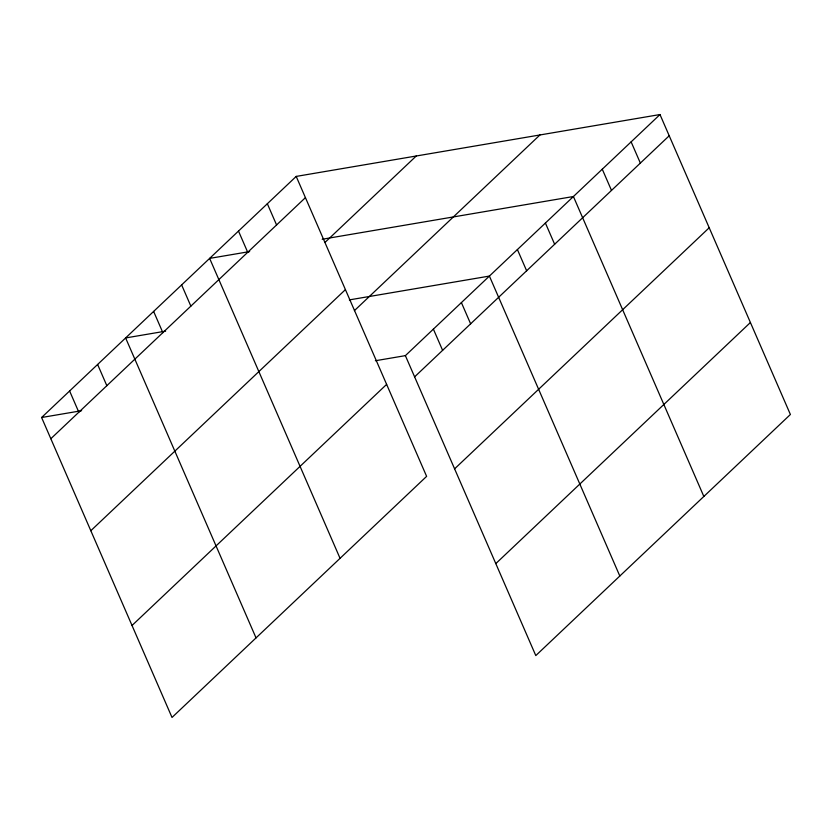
<?xml version="1.0" encoding="UTF-8"?>
<svg xmlns="http://www.w3.org/2000/svg" width="832" height="832" viewBox="0 0 832 832"><rect width="100%" height="100%" fill="white"/><g stroke="black" fill="none" stroke-linecap="round" stroke-linejoin="round"><path stroke-width="1.25" d="M296.202 176.415L426.618 476.362L172.016 717.454L41.6 417.508L296.202 176.415L659.984 114.546L790.4 414.492L535.798 655.585L405.382 355.638L659.984 114.546M50.825 438.734L305.427 197.642M325.021 242.393L416.25 156M90.823 530.712L345.426 289.619M354.411 310.638L539.937 134.961M132.028 625.477L386.63 384.384M414.606 376.865L669.209 135.772M454.605 468.842L709.207 227.75M495.81 563.607L750.412 322.514M249.652 251.586L209.633 258.388L340.059 558.334M322.182 239.252L573.414 196.518L703.841 496.465M165.63 331.146L125.622 337.948L256.038 637.894M349.357 299.894L489.403 276.078L619.819 576.025M41.6 417.508L81.619 410.706M375.367 360.745L405.382 355.638M631.124 141.866L640.359 163.093M602.274 169.198L611.499 190.424M545.407 223.038L554.642 244.265M517.4 249.558L526.635 270.785M461.396 302.598L470.621 323.825M433.389 329.118L442.614 350.345M267.342 203.736L276.578 224.962M238.493 231.067L247.718 252.294M181.626 284.908L190.861 306.134M153.629 311.428L162.854 332.654M97.614 364.468L106.839 385.694M69.607 390.988L78.832 412.214"/></g></svg>
